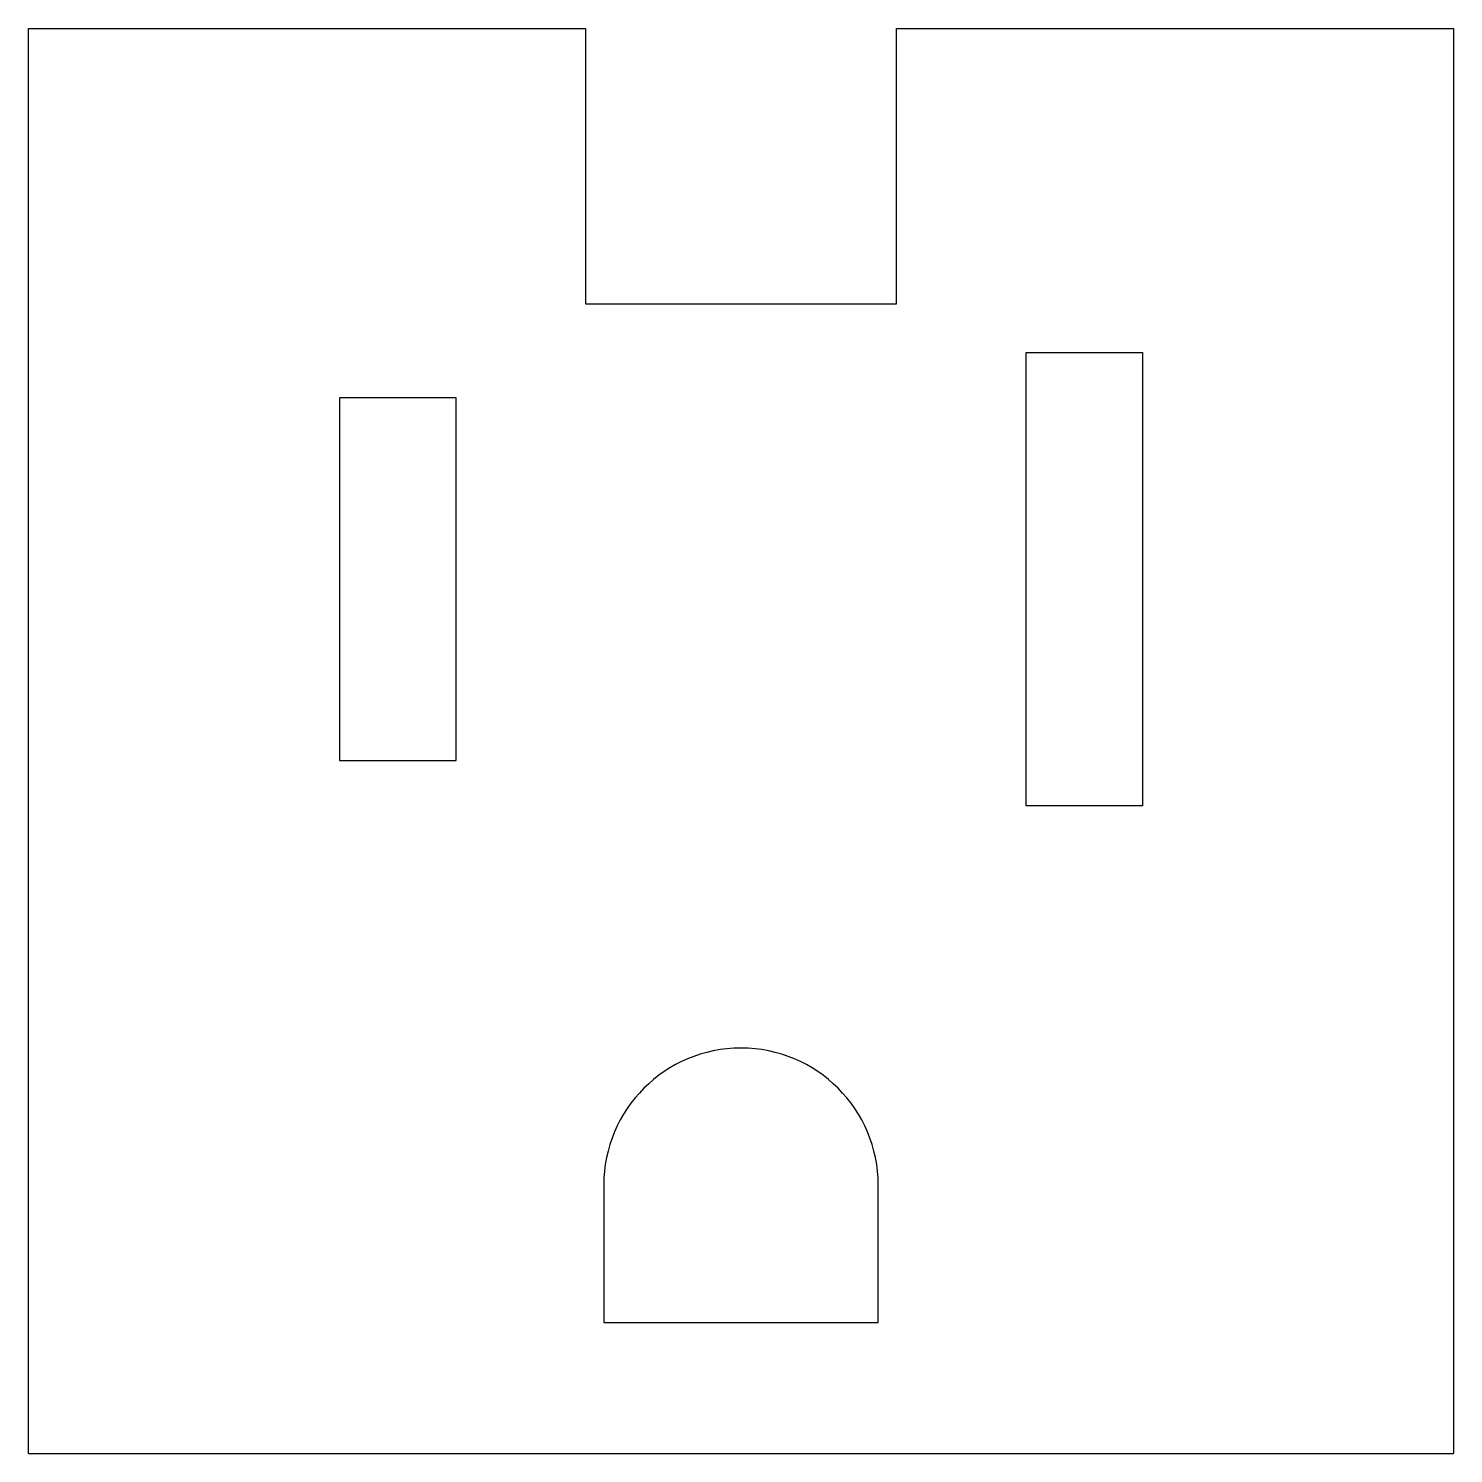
# Model space of a CAD drawing. Extents: x -0.55 to 0.55, y -0.68 to 0.42.
import ezdxf

# ---------------------------------------------------------------- set-up
doc = ezdxf.new("R2010")
doc.units = 0
doc.layers.add('20', color=7, linetype='CONTINUOUS')

msp = doc.modelspace()

# ---------------------------------------------------------------- linework, layer by layer
at = {"layer": '20'}
for p, q in [((-0.55, -0.675), (-0.55, 0.425)), ((-0.55, 0.425), (-0.120079, 0.425)), ((-0.120079, 0.425), (-0.120079, 0.212402)), ((0.120079, 0.212402), (0.120079, 0.425)), ((0.120079, 0.425), (0.55, 0.425)), ((0.55, 0.425), (0.55, -0.675)), ((-0.120079, 0.212402), (0.120079, 0.212402)), ((0.22, -0.175), (0.22, 0.175)), ((0.22, 0.175), (0.31, 0.175)), ((0.31, 0.175), (0.31, -0.175)), ((-0.31, 0.14), (-0.31, -0.14)), ((-0.22, 0.14), (-0.31, 0.14)), ((-0.22, -0.14), (-0.22, 0.14)), ((-0.31, -0.14), (-0.22, -0.14)), ((0.31, -0.175), (0.22, -0.175)), ((-0.106, -0.468), (-0.106, -0.574)), ((0.106, -0.574), (0.106, -0.468)), ((-0.106, -0.574), (0.106, -0.574)), ((-0.55, -0.675), (0.55, -0.675))]:
    msp.add_line(p, q, dxfattribs=at)
for start, end in [(90, 180), (0, 90)]:
    msp.add_arc((0, -0.468), 0.106, start, end, dxfattribs=at)

doc.saveas('drawing.dxf')
